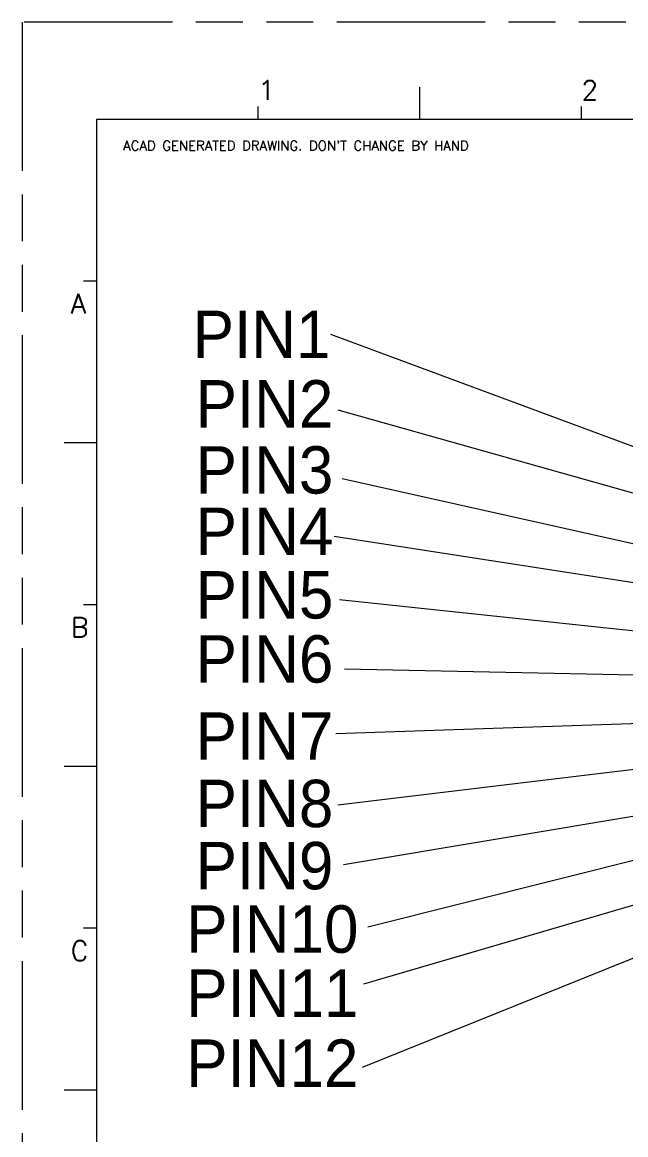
# Model space of a CAD drawing. Extents: x 3811 to 4253, y -432 to -307.
# Drawn here: x 4083.5 to 4122.1, y -382.9 to -311.8 of the extents above; entities that cross this region are included whole.
import ezdxf

# ---------------------------------------------------------------- set-up
doc = ezdxf.new("R2010")
doc.units = 0
doc.linetypes.add('PHANTOM', pattern=[29.5, 9.5, -1.5, 3, -1.5, 3, -1.5, 9.5])
doc.layers.get('0').update_dxf_attribs({"lineweight": 9})
doc.layers.add('0PAPERF', color=2, linetype='PHANTOM', lineweight=9, plot=False)
doc.layers.add('備註', color=1, linetype='Continuous', lineweight=9)
doc.styles.add('SIMPLEX', font='simplex.shx')
doc.styles.get("Standard").update_dxf_attribs({"font": 'PMingLiU.ttf'})

msp = doc.modelspace()

# ---------------------------------------------------------------- linework, layer by layer
for p, q in [((4108.905, -318.006), (4108.905, -315.938)), ((4098.565, -318.006), (4098.565, -317.178)), ((4119.245, -318.006), (4119.245, -317.178)), ((4247.872, -318.006), (4088.226, -318.006)), ((4088.226, -318.006), (4088.226, -428.434)), ((4088.226, -328.345), (4087.398, -328.345)), ((4088.226, -338.685), (4086.158, -338.685)), ((4088.226, -349.025), (4087.398, -349.025)), ((4088.226, -359.365), (4086.158, -359.365)), ((4088.226, -369.704), (4087.398, -369.704)), ((4088.226, -380.044), (4086.158, -380.044))]:
    msp.add_line(p, q)
at = {"layer": '0PAPERF'}
for p, q in [((4253.084, -311.799), (4083.469, -311.799)), ((4083.469, -311.799), (4083.469, -431.743))]:
    msp.add_line(p, q, dxfattribs=at)
at = {"layer": '備註', "color": 1, "linetype": 'Continuous'}
for p, q in [((4142.957, -346.509), (4103.21, -331.754)), ((4143.025, -347.654), (4103.686, -336.596)), ((4143.092, -349.742), (4103.934, -340.974)), ((4142.77, -350.767), (4103.429, -344.663)), ((4142.823, -352.841), (4103.772, -348.705)), ((4142.981, -353.942), (4104.081, -353.137)), ((4142.957, -355.939), (4103.534, -357.267)), ((4143.025, -357.084), (4103.66, -361.842)), ((4142.957, -359.172), (4104.018, -365.641)), ((4142.957, -360.249), (4105.566, -369.626)), ((4143.244, -362.2), (4105.307, -373.268)), ((4143.06, -363.356), (4105.205, -378.605))]:
    msp.add_line(p, q, dxfattribs=at)

# ---------------------------------------------------------------- texts
at = {"style": 'SIMPLEX'}
for s, height, p in [('1', 1.241, (4098.565, -316.765)), ('2', 1.241, (4119.245, -316.765)), ('A', 1.257, (4086.571, -330.413)), ('B', 1.257, (4086.571, -351.093)), ('C', 1.257, (4086.571, -371.772))]:
    msp.add_text(s, height=height, dxfattribs=at).set_placement(p)
at = {"color": 3, "style": 'SIMPLEX'}
msp.add_text("ACAD GENERATED DRAWING. DON'T CHANGE BY HAND", height=0.62039, dxfattribs=at).set_placement((4089.928, -319.991))
at = {"layer": '備註', "color": 1, "lineweight": 0, "char_height": 3.02889, "attachment_point": 3}
for s, insert in [('{\\fPMingLiU|b0|i0|c136|p2;\\C256; PIN1}', (4103.185, -330.234)), ('{\\fPMingLiU|b0|i0|c136|p2;\\C256; PIN2}', (4103.372, -334.672)), ('{\\fPMingLiU|b0|i0|c136|p2;\\C256; PIN3}', (4103.372, -338.894)), ('{\\fPMingLiU|b0|i0|c136|p2;\\C256; PIN4}', (4103.372, -342.823)), ('{\\fPMingLiU|b0|i0|c136|p2;\\C256; PIN5}', (4103.372, -346.878)), ('{\\fPMingLiU|b0|i0|c136|p2;\\C256; PIN6}', (4103.372, -350.975)), ('{\\fPMingLiU|b0|i0|c136|p2;\\C256; PIN7}', (4103.372, -355.906)), ('{\\fPMingLiU|b0|i0|c136|p2;\\C256; PIN8}', (4103.372, -360.212)), ('{\\fPMingLiU|b0|i0|c136|p2;\\C256; PIN9}', (4103.372, -364.183)), ('{\\fPMingLiU|b0|i0|c136|p2;\\C256; PIN10', (4104.975, -368.238)), ('{\\fPMingLiU|b0|i0|c136|p2;\\C256; PIN11}', (4104.975, -372.335)), ('{\\fPMingLiU|b0|i0|c136|p2;\\C256; PIN12}', (4104.975, -376.809))]:
    msp.add_mtext(s, dxfattribs=dict(at, insert=insert))

doc.saveas('drawing.dxf')
